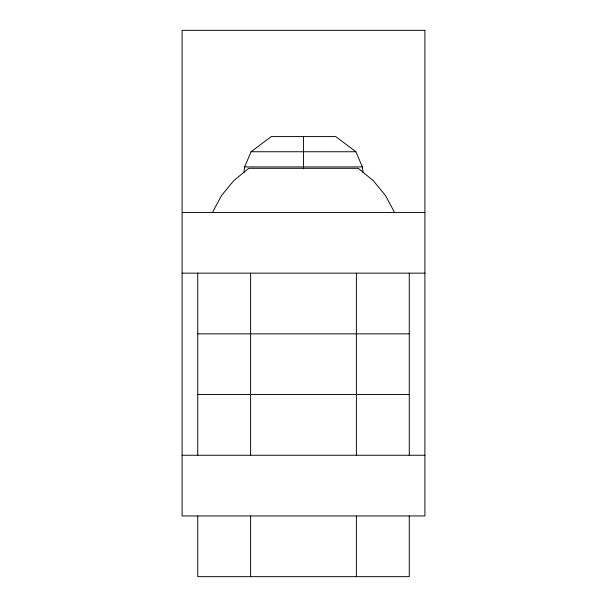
<?xml version="1.0" encoding="UTF-8"?>
<svg xmlns="http://www.w3.org/2000/svg" width="607" height="607" viewBox="0 0 607 607"><rect width="100%" height="100%" fill="white"/><g stroke="black" fill="none" stroke-linecap="round" stroke-linejoin="round"><path stroke-width="0.91" d="M243.976 172.282L244.621 166.925L251.078 151.75L271.261 136.575L335.739 136.575L355.922 151.75L362.379 166.925L363.024 172.282M212.45 212.45L221.585 195.446L233.847 180.545L248.787 168.314L358.213 168.314L373.153 180.545L385.415 195.446L394.55 212.45M251.078 151.75L355.922 151.75M244.621 166.925L362.379 166.925M182.1 212.45L424.9 212.45M182.1 273.15L424.9 273.15M197.738 333.85L409.262 333.85M197.738 394.55L409.262 394.55M182.1 455.25L424.9 455.25M409.262 273.15L409.262 455.25M409.262 515.95L409.262 576.65L197.738 576.65L197.738 515.95M356.377 273.15L356.377 455.25M356.377 515.95L356.377 576.65M303.5 136.575L303.5 168.822M250.623 273.15L250.623 455.25M250.623 515.95L250.623 576.65M197.738 273.15L197.738 455.25M424.9 30.35L182.1 30.35L182.1 515.95L424.9 515.95L424.9 30.35"/></g></svg>
